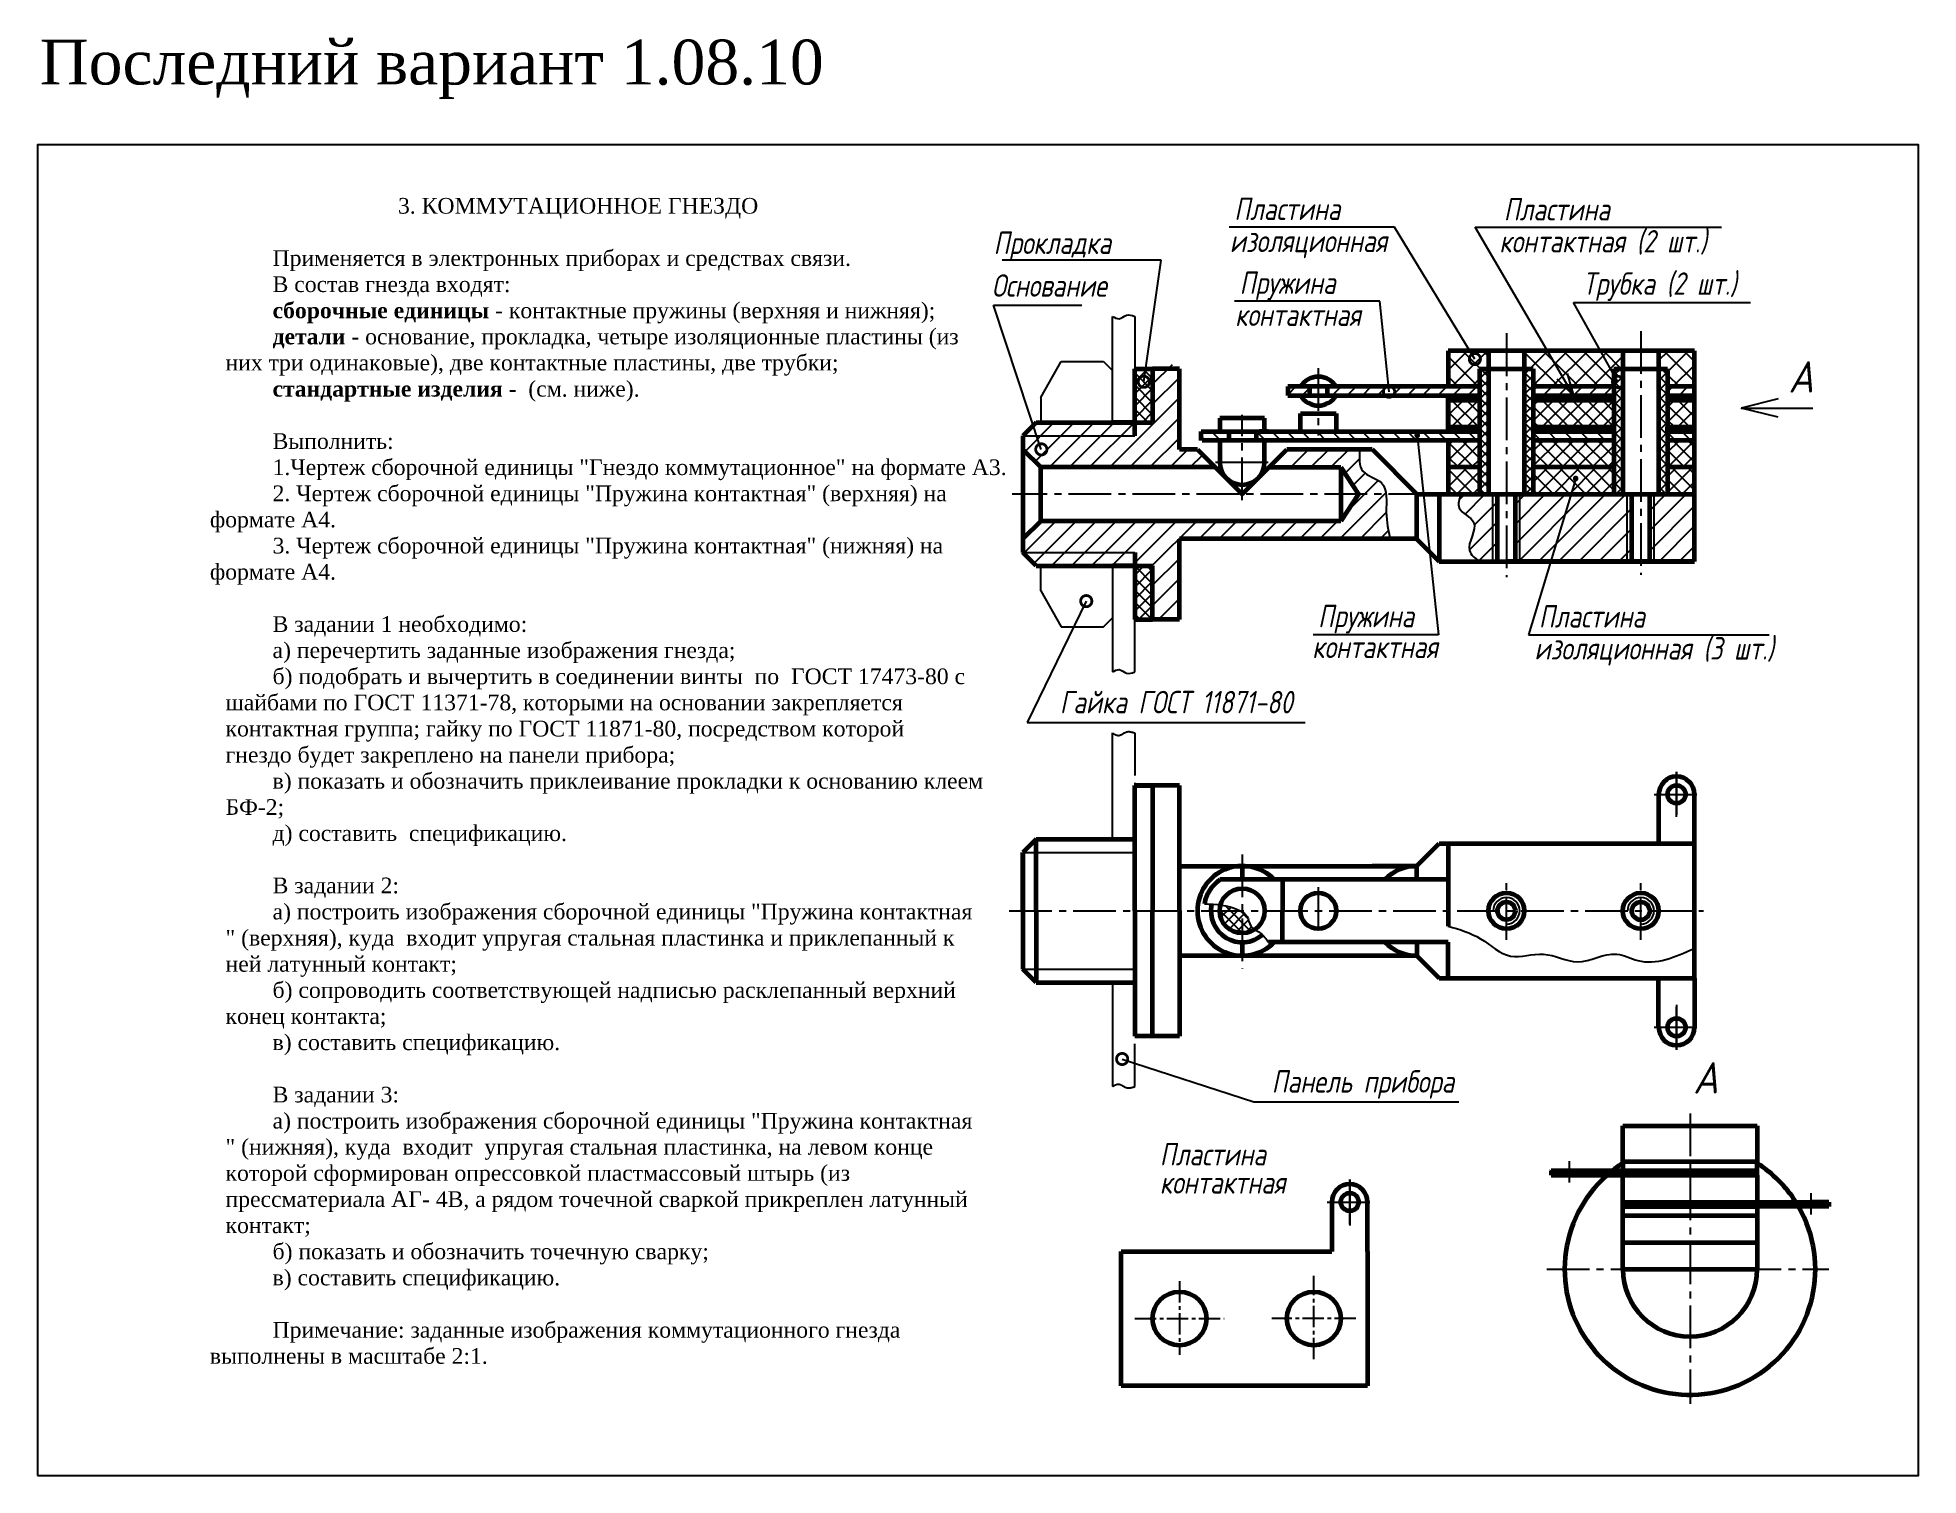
# Model space of a CAD drawing. Header units: millimetres. Extents: x 0 to 420, y 0 to 321.
import ezdxf

# ---------------------------------------------------------------- set-up
doc = ezdxf.new("R2010")
doc.units = ezdxf.units.MM
doc.header["$LTSCALE"] = 0.5
doc.linetypes.add('CENTER2', pattern=[28.575, 19.05, -3.175, 3.175, -3.175])
doc.layers.get('0').update_dxf_attribs({"linetype": 'CONTINUOUS', "lineweight": 60})
doc.styles.get("Standard").update_dxf_attribs({"font": 'isocpeui.ttf', "width": 0.8})
doc.styles.add('стиль1', font='TIMES.TTF')
doc.dimstyles.new('ESKD_standart', dxfattribs={"dimtxt": 5, "dimasz": 5, "dimexe": 2, "dimexo": 0, "dimgap": 1, "dimtad": 1, "dimtoh": 1, "dimdec": 0, "dimzin": 1, "dimdsep": 46, "dimtxsty": 'Standard', "dimcen": 3, "dimdle": 1.25, "dimadec": 0, "dimazin": 0, "dimtfac": 1, "dimtdec": 0, "dimtmove": 0, "dimatfit": 3, "dimldrblk": 'DOT', "dimfxl": 0, "dimtvp": 1.5, "dimtolj": 1, "dimtzin": 1, "dimarcsym": 0})
doc.dimstyles.get("Standard").update_dxf_attribs({"dimtxt": 5, "dimasz": 5, "dimexe": 2, "dimexo": 0, "dimgap": 1.5, "dimtad": 1, "dimdec": 0, "dimzin": 0, "dimtxsty": 'Standard', "dimcen": 5, "dimadec": 0, "dimazin": 0, "dimtfac": 1, "dimtdec": 0, "dimtofl": 0, "dimtmove": 0, "dimatfit": 3, "dimldrblk": 'DOTSMALL', "dimfxl": 0, "dimtolj": 1, "dimtzin": 0, "dimarcsym": 0})
pattern_1 = [(45, (-4.5335, -5.479), (-2.245064, 2.245064), [])]
pattern_2 = [(45, (208.5065, 0.38606), (-0.4490128, 0.4490128), [])]
pattern_3 = [(45, (-4.5335, -5.4791), (-1.683798, 1.683798), []), (135, (-4.5335, -5.4791), (-1.683798, -1.683798), [])]

# ---------------------------------------------------------------- blocks, each defined once
blk = doc.blocks.new('_DotSmall')
at = {"color": 0, "linetype": 'ByBlock', "const_width": 0.5}
blk.add_lwpolyline([(-0.0625, 0, 1), (0.0625, 0, 1)], format="xyb", close=True, dxfattribs=at)

msp = doc.modelspace()

# ---------------------------------------------------------------- hatches: boundary and pattern name
at = {"lineweight": -3}
h = msp.add_hatch(dxfattribs=at)
h.set_pattern_fill('ANSI31', style=0)
h.set_pattern_definition(pattern_1)
h.paths.add_polyline_path([(245, 232), (245, 235), (240, 235), (224, 235), (220, 232)])
h.paths.add_polyline_path([(259.13, 224.99), (259.13, 229.01), (255, 229.01), (255, 247.97), (249, 247.97), (249, 235), (245, 235), (245, 232), (220, 232), (220.03, 229), (224, 225)])
h.paths.add_polyline_path([(275.12, 225), (279.13, 225), (279.13, 229.01)])
edge = h.paths.add_edge_path()
edge.add_spline(control_points=[(302.07, 208.99), (301.64, 210.89), (300.96, 213.97), (301.27, 217.74), (301.12, 219)], knot_values=[12.745211, 12.745211, 12.745211, 12.745211, 18.782238, 22.505821, 22.505821, 22.505821, 22.505821], degree=3, periodic=0)
edge.add_line((301.12, 219), (295, 219))
edge.add_line((295, 219), (291, 213))
edge.add_line((291, 213), (279.13, 213))
edge.add_line((279.13, 213), (279.13, 208.99))
edge.add_line((279.13, 208.99), (302.07, 208.99))
h.paths.add_polyline_path([(279.13, 208.99), (279.13, 213), (259.12, 213), (259.11, 208.99)])
h.paths.add_polyline_path([(263, 224.99), (259.13, 228.85), (259.13, 224.99)])
h.paths.add_polyline_path([(295.28, 229), (279.13, 229), (279.13, 225), (291, 225), (295, 219), (301.12, 219), (301.12, 219.05), (301.11, 219.1), (301.1, 219.15), (301.1, 219.2), (301.09, 219.25), (301.08, 219.3), (301.07, 219.35), (301.07, 219.4), (301.06, 219.45), (301.05, 219.5), (301.04, 219.54), (301.03, 219.59), (301.02, 219.64), (301.01, 219.69), (301, 219.74), (300.99, 219.78), (300.98, 219.83), (300.96, 219.88), (300.95, 219.92), (300.94, 219.97), (300.93, 220.02), (300.91, 220.06), (300.9, 220.11), (300.88, 220.15), (300.87, 220.2), (300.85, 220.24), (300.84, 220.29), (300.82, 220.33), (300.81, 220.37), (300.79, 220.42), (300.77, 220.46), (300.75, 220.5), (300.74, 220.55), (300.72, 220.59), (300.7, 220.63), (300.68, 220.67), (300.66, 220.71), (300.64, 220.75), (300.62, 220.79), (300.59, 220.83), (300.57, 220.87), (300.55, 220.91), (300.52, 220.95), (300.5, 220.99), (300.48, 221.03), (300.45, 221.07), (300.43, 221.1), (300.4, 221.14), (300.37, 221.18), (300.34, 221.22), (300.32, 221.25), (300.29, 221.29), (300.26, 221.32), (300.23, 221.36), (300.2, 221.39), (300.17, 221.43), (300.14, 221.46), (300.1, 221.49), (300.07, 221.53), (300.04, 221.56), (300, 221.59), (299.97, 221.62), (299.93, 221.65), (299.9, 221.69), (299.86, 221.72), (299.83, 221.75), (299.79, 221.78), (299.75, 221.81), (299.71, 221.83), (299.67, 221.86), (299.63, 221.89), (299.59, 221.92), (299.55, 221.95), (299.51, 221.98), (299.47, 222), (299.43, 222.03), (299.39, 222.06), (299.35, 222.08), (299.3, 222.11), (299.26, 222.14), (299.22, 222.16), (299.17, 222.19), (299.13, 222.21), (299.08, 222.24), (299.04, 222.26), (298.99, 222.29), (298.95, 222.31), (298.9, 222.34), (298.86, 222.36), (298.81, 222.39), (298.77, 222.41), (298.72, 222.43), (298.67, 222.46), (298.63, 222.48), (298.58, 222.5), (298.53, 222.53), (298.49, 222.55), (298.44, 222.57), (298.39, 222.6), (298.34, 222.62), (298.3, 222.64), (298.25, 222.67), (298.2, 222.69), (298.15, 222.71), (298.11, 222.74), (298.06, 222.76), (298.01, 222.78), (297.96, 222.81), (297.92, 222.83), (297.87, 222.85), (297.82, 222.87), (297.77, 222.9), (297.73, 222.92), (297.68, 222.94), (297.63, 222.97), (297.59, 222.99), (297.54, 223.01), (297.49, 223.04), (297.45, 223.06), (297.4, 223.09), (297.35, 223.11), (297.31, 223.13), (297.26, 223.16), (297.22, 223.18), (297.17, 223.21), (297.13, 223.23), (297.08, 223.26), (297.04, 223.28), (296.99, 223.31), (296.95, 223.33), (296.91, 223.36), (296.86, 223.38), (296.82, 223.41), (296.78, 223.44), (296.74, 223.46), (296.7, 223.49), (296.65, 223.52), (296.61, 223.54), (296.57, 223.57), (296.53, 223.6), (296.49, 223.63), (296.46, 223.66), (296.42, 223.68), (296.38, 223.71), (296.34, 223.74), (296.31, 223.77), (296.27, 223.8), (296.23, 223.83), (296.2, 223.86), (296.16, 223.9), (296.13, 223.93), (296.1, 223.96), (296.06, 223.99), (296.03, 224.03), (296, 224.06), (295.97, 224.09), (295.94, 224.13), (295.91, 224.16), (295.88, 224.2), (295.85, 224.23), (295.83, 224.27), (295.8, 224.3), (295.77, 224.34), (295.75, 224.38), (295.72, 224.42), (295.7, 224.45), (295.68, 224.49), (295.65, 224.53), (295.63, 224.57), (295.61, 224.61), (295.59, 224.65), (295.57, 224.69), (295.55, 224.73), (295.53, 224.77), (295.51, 224.82), (295.49, 224.86), (295.48, 224.9), (295.46, 224.94), (295.44, 224.99), (295.43, 225.03), (295.41, 225.07), (295.4, 225.12), (295.38, 225.16), (295.37, 225.21), (295.36, 225.25), (295.34, 225.3), (295.33, 225.34), (295.32, 225.39), (295.31, 225.43), (295.3, 225.48), (295.29, 225.53), (295.28, 225.58), (295.27, 225.62), (295.26, 225.67), (295.25, 225.72), (295.24, 225.77), (295.24, 225.82), (295.23, 225.87), (295.22, 225.91), (295.22, 225.96), (295.21, 226.01), (295.2, 226.06), (295.2, 226.11), (295.19, 226.16), (295.19, 226.22), (295.19, 226.27), (295.18, 226.32), (295.18, 226.37), (295.18, 226.42), (295.17, 226.47), (295.17, 226.52), (295.17, 226.58), (295.17, 226.63), (295.16, 226.68), (295.16, 226.73), (295.16, 226.79), (295.16, 226.84), (295.16, 226.89), (295.16, 226.95), (295.16, 227), (295.16, 227.06), (295.16, 227.11), (295.16, 227.16), (295.16, 227.22), (295.17, 227.27), (295.17, 227.33), (295.17, 227.38), (295.17, 227.44), (295.17, 227.49), (295.18, 227.55), (295.18, 227.6), (295.18, 227.66), (295.18, 227.71), (295.19, 227.77), (295.19, 227.82), (295.19, 227.88), (295.2, 227.94), (295.2, 227.99), (295.2, 228.05), (295.21, 228.1), (295.21, 228.16), (295.22, 228.22), (295.22, 228.27), (295.23, 228.33), (295.23, 228.39), (295.23, 228.44), (295.24, 228.5), (295.24, 228.56), (295.25, 228.61), (295.25, 228.67), (295.26, 228.73), (295.26, 228.78), (295.27, 228.84), (295.27, 228.9), (295.28, 228.95)])
h.paths.add_polyline_path([(249, 191), (255, 191), (255, 208.99), (259.11, 208.99), (259.12, 213), (224, 213), (220, 209), (220.03, 206), (245, 206), (245, 203), (249, 203)])
h = msp.add_hatch(dxfattribs=at)
h.set_pattern_fill('ANSI37', style=0)
h.set_pattern_definition([(45, (-4.5335, -5.479), (-2.245064, 2.245064), []), (135, (-4.5335, -5.479), (-2.245064, -2.245064), [])])
h.paths.add_polyline_path([(322, 247), (324, 247), (324, 251), (315, 251), (315, 247), (315, 243), (322, 243)])
h.paths.add_polyline_path([(334, 247), (334, 243), (352, 243), (352, 247), (354, 247), (354, 251), (332, 251), (332, 247)])
h.paths.add_polyline_path([(364, 247), (364, 243), (370, 243), (370, 251), (362, 251), (362, 247)])
h = msp.add_hatch(dxfattribs=at)
h.set_pattern_fill('ANSI37', scale=0.6, style=0)
h.set_pattern_definition([(45, (-4.5335, -5.4791), (-1.347038, 1.347038), []), (135, (-4.5335, -5.4791), (-1.347038, -1.347038), [])])
h.paths.add_polyline_path([(249, 247), (245, 247), (245, 235), (245, 235), (249, 235)])
h.paths.add_polyline_path([(249, 203), (245, 203), (245, 191), (249, 191)])
h = msp.add_hatch(dxfattribs=at)
h.set_pattern_fill('ANSI37', scale=0.5, style=0)
h.set_pattern_definition([(45, (-4.5335, -5.4791), (-1.122532, 1.122532), []), (135, (-4.5335, -5.4791), (-1.122532, -1.122532), [])])
h.paths.add_polyline_path([(324, 247), (322, 247), (322, 219), (324, 219)])
h.paths.add_polyline_path([(332, 219), (334, 219), (334, 247), (332, 247)])
h.paths.add_polyline_path([(352, 219), (354, 219), (354, 247), (352, 247)])
h.paths.add_polyline_path([(364, 247), (362, 247), (362, 219), (364, 219)])
h = msp.add_hatch(dxfattribs=at)
h.set_pattern_fill('ANSI31', scale=0.75, style=0)
h.set_pattern_definition([(45, (-4.5335, -5.4791), (-1.683798, 1.683798), [])])
h.paths.add_polyline_path([(315, 241), (322.07, 241), (322.07, 243), (288.16, 243), (288.16, 241)])
h.paths.add_polyline_path([(334, 243), (334, 241), (352, 241), (352, 243)])
h.paths.add_polyline_path([(364, 243), (364, 241), (370, 241), (370, 243)])
h.paths.add_polyline_path([(284, 241), (284, 243), (279.16, 243), (279.16, 241)])
h = msp.add_hatch(dxfattribs=at)
h.set_pattern_fill('ANSI31', scale=0.2, angle=90, style=0)
h.set_pattern_definition([(135, (138.3393, -6.28366), (-0.4490128, -0.4490128), [])])
h.paths.add_polyline_path([(322.07, 240), (322.07, 241), (315, 241), (315, 240)])
h.paths.add_polyline_path([(352, 240), (352, 241), (334, 241), (334, 240)])
h.paths.add_polyline_path([(364, 241), (364, 240), (370, 240), (370, 241)])
h = msp.add_hatch(color=7, dxfattribs=at)
h.paths.add_polyline_path([(322, 241), (315, 241), (315, 240), (322, 240)])
h.paths.add_polyline_path([(322, 234), (315, 234), (315, 233), (322, 233)])
h.paths.add_polyline_path([(352, 234), (334, 234), (334, 233), (352, 233)])
h.paths.add_polyline_path([(352, 241), (334, 241), (334, 240), (352, 240)])
h.paths.add_polyline_path([(370, 241), (364, 241), (364, 240), (370, 240)])
h.paths.add_polyline_path([(370, 234), (364, 234), (364, 233), (370, 233)])
h = msp.add_hatch(dxfattribs=at)
h.set_pattern_fill('ANSI37', scale=0.75, style=0)
h.set_pattern_definition(pattern_3)
h.paths.add_polyline_path([(322, 234), (322, 240), (315, 240), (315, 234)])
h.paths.add_polyline_path([(352, 234), (352, 240), (334, 240), (334, 234)])
h.paths.add_polyline_path([(370, 234), (370, 240), (364, 240), (364, 234)])
h = msp.add_hatch(dxfattribs=at)
h.set_pattern_fill('ANSI31', scale=0.75, angle=90, style=0)
h.set_pattern_definition([(135, (-4.5335, -5.4791), (-1.683798, -1.683798), [])])
h.paths.add_polyline_path([(272.29, 233), (272.29, 231), (322.07, 231), (322.07, 233)])
h.paths.add_polyline_path([(266.16, 233), (260.03, 233), (260.03, 231), (266.16, 231)])
h = msp.add_hatch(dxfattribs=at)
h.set_pattern_fill('ANSI31', scale=0.2, style=0)
h.set_pattern_definition([(45, (138.3393, -6.28366), (-0.4490128, 0.4490128), [])])
h.paths.add_polyline_path([(322.07, 233), (322.07, 234), (315, 234), (315, 233)])
h.paths.add_polyline_path([(352, 233), (352, 234), (334, 234), (334, 233)])
h.paths.add_polyline_path([(364, 234), (364, 233), (370, 233), (370, 234)])
h = msp.add_hatch(dxfattribs=at)
h.set_pattern_fill('ANSI37', scale=0.75, style=0)
h.set_pattern_definition(pattern_3)
h.paths.add_polyline_path([(322, 225), (322, 231), (315, 231), (315, 225)])
h.paths.add_polyline_path([(352, 225), (352, 231), (334, 231), (334, 225)])
h.paths.add_polyline_path([(364, 225), (370, 225), (370, 231), (364, 231)])
h = msp.add_hatch(dxfattribs=at)
h.set_pattern_fill('ANSI31', scale=0.8, angle=90, style=0)
h.set_pattern_definition([(135, (138.3393, -6.2837), (-1.796051, -1.796051), [])])
h.paths.add_polyline_path([(334, 233), (334, 231), (352, 231), (352, 233)])
h = msp.add_hatch(dxfattribs=at)
h.set_pattern_fill('ANSI31', scale=0.75, angle=90, style=0)
h.set_pattern_definition([(135, (138.3393, -6.2837), (-1.683798, -1.683798), [])])
h.paths.add_polyline_path([(364, 233), (364, 231), (370, 231), (370, 233)])
h = msp.add_hatch(dxfattribs=at)
h.set_pattern_fill('ANSI37', scale=0.8, style=0)
h.set_pattern_definition([(45, (-4.5335, -5.4791), (-1.796051, 1.796051), []), (135, (-4.5335, -5.4791), (-1.796051, -1.796051), [])])
h.paths.add_polyline_path([(322, 225), (315, 225), (315, 219), (322, 219)])
h.paths.add_polyline_path([(352, 225), (334, 225), (334, 219), (352, 219)])
h.paths.add_polyline_path([(370, 225), (364, 225), (364, 219), (370, 219)])
h = msp.add_hatch(dxfattribs=at)
h.set_pattern_fill('ANSI31', style=0)
h.set_pattern_definition(pattern_1)
edge = h.paths.add_edge_path()
edge.add_spline(control_points=[(322.03, 204), (321.02, 204.72), (318.06, 206.83), (323.1, 212.94), (316.54, 215.16), (317.46, 217.9), (317.83, 219)], knot_values=[0, 0, 0, 0, 3.325431, 9.691388, 14.278923, 17.35588, 17.35588, 17.35588, 17.35588], degree=3, periodic=0)
edge.add_line((317.83, 219), (325, 219))
edge.add_line((325, 219), (325, 204))
edge.add_line((325, 204), (322.03, 204))
h.paths.add_polyline_path([(331, 204), (355, 204), (355, 219), (331, 219)])
h.paths.add_polyline_path([(361, 204), (370, 204), (370, 219), (361, 219)])
h.paths.add_polyline_path([(361, 219), (360, 219), (360, 204), (361, 204)])
h.paths.add_polyline_path([(355, 204), (356, 204), (356, 219), (355, 219)])
h.paths.add_polyline_path([(331, 219), (330, 219), (330, 204), (331, 204)])
h.paths.add_polyline_path([(326, 219), (325, 219), (325, 204), (326, 204)])
h = msp.add_hatch(dxfattribs=at)
h.set_pattern_fill('ANSI31', style=0)
h.set_pattern_definition(pattern_1)
h.paths.add_polyline_path([(245, 203), (245, 206), (220.03, 206), (224, 203)])
at = {"linetype": 'CENTER2', "lineweight": -3}
h = msp.add_hatch(dxfattribs=at)
h.set_pattern_fill('ANSI37', scale=0.5, style=0)
h.set_pattern_definition([(45, (-4.5335, 3.9806), (-1.122532, 1.122532), []), (135, (-4.5335, 3.9806), (-1.122532, -1.122532), [])])
edge = h.paths.add_edge_path()
edge.add_spline(control_points=[(269, 125.78), (268.88, 125.86), (268.75, 125.93), (268.62, 126)], knot_values=[8.214622, 8.214622, 8.214622, 8.214622, 8.637394, 8.637394, 8.637394, 8.637394], degree=3, periodic=0)
edge.add_line((268.62, 126), (264, 126))
edge.add_arc((269, 126), 5, 180, 270)
edge.add_line((269, 121), (269, 125.78))
edge = h.paths.add_edge_path()
edge.add_spline(control_points=[(268.62, 126), (268.46, 126.09), (267.02, 126.8), (265.52, 127.15), (264.17, 127.31)], knot_values=[3.606577, 3.606577, 3.606577, 3.606577, 4.137915, 8.214622, 8.214622, 8.214622, 8.214622], degree=3, periodic=0)
edge.add_arc((269, 126), 5, 164.8144, 180)
edge.add_line((264, 126), (268.62, 126))
edge = h.paths.add_edge_path()
edge.add_spline(control_points=[(271.78, 121.85), (271.46, 122.07), (270.59, 122.77), (270.41, 124.63), (269.44, 125.5), (269, 125.78)], knot_values=[8.637394, 8.637394, 8.637394, 8.637394, 9.788436, 12.069771, 13.605239, 13.605239, 13.605239, 13.605239], degree=3, periodic=0)
edge.add_line((269, 125.78), (269, 121))
edge.add_arc((269, 126), 5, 270, 303.8343)
h = msp.add_hatch()
h.set_pattern_fill('ANSI31', scale=0.2, style=0)
h.set_pattern_definition(pattern_2)
h.paths.add_polyline_path([(340, 67), (340, 68), (338, 68), (338, 67)])
edge = h.paths.add_edge_path()
edge.add_spline(control_points=[(348.24, 67), (348.56, 67.09), (349.03, 67.22), (349.25, 67.94), (349.67, 67.98), (349.93, 68)], knot_values=[0, 0, 0, 0, 0.921653, 1.342503, 2.040282, 2.040282, 2.040282, 2.040282], degree=3, periodic=0)
edge.add_line((349.93, 68), (344, 68))
edge.add_line((344, 68), (344, 67))
edge.add_line((344, 67), (348.24, 67))
at = {"lineweight": -3}
h = msp.add_hatch(color=7, dxfattribs=at)
h.paths.add_polyline_path([(340, 68), (338, 68), (338, 67), (340, 67)])
edge = h.paths.add_edge_path()
edge.add_spline(control_points=[(348.24, 67), (348.56, 67.09), (349.03, 67.22), (349.25, 67.94), (349.67, 67.98), (349.93, 68)], knot_values=[0, 0, 0, 0, 0.921653, 1.342503, 2.040282, 2.040282, 2.040282, 2.040282], degree=3, periodic=0)
edge.add_line((349.94, 68), (344, 68))
edge.add_line((344, 68), (344, 67))
edge.add_line((344, 67), (348.24, 67))
at = {"lineweight": 60}
h = msp.add_hatch(dxfattribs=at)
h.set_pattern_fill('ANSI31', scale=0.2, style=0)
h.set_pattern_definition(pattern_2)
edge = h.paths.add_edge_path()
edge.add_spline(control_points=[(390.47, 61), (390.57, 60.76), (390.72, 60.4), (391.39, 60.55), (391.67, 60.23), (391.87, 60)], knot_values=[0, 0, 0, 0, 0.660601, 0.983368, 1.815509, 1.815509, 1.815509, 1.815509], degree=3, periodic=0)
edge.add_line((391.87, 60), (394, 60))
edge.add_line((394, 60), (394, 61))
edge.add_line((394, 61), (390.47, 61))
h = msp.add_hatch(color=7, dxfattribs=at)
edge = h.paths.add_edge_path()
edge.add_line((394, 61), (390.47, 61))
edge.add_spline(control_points=[(390.47, 61), (390.57, 60.76), (390.72, 60.4), (391.39, 60.55), (391.67, 60.23), (391.87, 60)], knot_values=[0, 0, 0, 0, 0.660601, 0.983368, 1.815509, 1.815509, 1.815509, 1.815509], degree=3, periodic=0)
edge.add_line((391.87, 60), (394, 60))
edge.add_line((394, 60), (394, 61))
h.paths.add_polyline_path([(400, 61), (398, 61), (398, 60), (400, 60)])
h = msp.add_hatch(dxfattribs=at)
h.set_pattern_fill('ANSI31', scale=0.2, style=0)
h.set_pattern_definition(pattern_2)
h.paths.add_polyline_path([(400, 60), (400, 61), (398, 61), (398, 60)])

# ---------------------------------------------------------------- linework, layer by layer
at = {"color": 7, "lineweight": -3}
for p, q in [((240, 246.85), (240, 258.69)), ((245, 258.69), (245, 247)), ((224, 240.58), (228.55, 248.58)), ((228.59, 248.58), (238, 248.58)), ((238, 248.58), (240, 246.58)), ((240, 235), (240, 247)), ((224, 240.58), (224, 235)), ((388.7, 240.25), (380.45, 238.21)), ((380.45, 238.21), (396.45, 238.21)), ((388.7, 236.16), (380.45, 238.21)), ((220, 232), (245, 232)), ((325, 204), (325, 219)), ((331, 204), (331, 219)), ((355, 204), (355, 219)), ((361, 204), (361, 219)), ((220, 206), (245, 206)), ((224, 197.42), (224, 203)), ((240, 203), (240, 191)), ((224, 197.42), (228.59, 189.42)), ((228.59, 189.42), (238, 189.42)), ((238, 189.42), (240, 191.42)), ((240, 191.15), (240, 179.31)), ((245, 179.31), (245, 191)), ((293, 65.97), (293, 55.75))]:
    msp.add_line(p, q, dxfattribs=at)
at = {"color": 7, "linetype": 'CENTER2', "lineweight": -3}
for p, q in [((328, 254.9), (328, 200.51)), ((358, 255.41), (358, 200.98)), ((286, 247.09), (286, 232.12)), ((269, 217.67), (269, 236.71)), ((263.06, 226.11), (274.78, 226.11)), ((264, 226.11), (274, 226.11)), ((311.19, 219), (217.62, 219)), ((245, 165.7), (245, 154)), ((366, 147), (366, 157)), ((366, 149.42), (366, 157)), ((366, 156.99), (366, 146.77)), ((361, 152), (371, 152)), ((269, 138.6), (269, 113.1)), ((286, 131.29), (286, 120.72)), ((328, 119.5), (328, 132.5)), ((358, 119.5), (358, 132.5)), ((216.99, 126), (372.02, 126)), ((366, 95.02), (366, 105.24)), ((366, 105), (366, 95)), ((366, 102.59), (366, 95)), ((245, 86.79), (245, 97.52)), ((361, 100), (371, 100)), ((369, 80.75), (369, 16)), ((342, 70.12), (342, 65.34)), ((293, 56.01), (293, 66.01)), ((293, 58.42), (293, 66.01)), ((293, 66), (293, 55.78)), ((288, 61.01), (298, 61.01)), ((396, 62.98), (396, 58.24)), ((337, 46), (400, 46))]:
    msp.add_line(p, q, dxfattribs=at)
at = {"color": 7, "lineweight": 60}
for p, q in [((370, 251), (315, 251)), ((315, 251), (315, 243)), ((315, 251), (315, 247)), ((324, 251), (324, 247)), ((332, 251), (332, 247)), ((354, 251), (354, 247)), ((362, 251), (362, 247)), ((370, 219), (370, 251)), ((245, 232), (245, 247)), ((245, 247), (249, 247)), ((249, 247), (249, 235)), ((255, 247), (249, 247)), ((255, 229), (255, 247)), ((322, 247), (322, 219)), ((322, 247), (324, 247)), ((324, 247), (334, 247)), ((324, 247), (324, 219)), ((332, 247), (332, 219)), ((334, 247), (334, 219)), ((352, 247), (352, 219)), ((352, 247), (355, 247)), ((354, 247), (354, 219)), ((355, 246.99), (364, 247)), ((362, 247), (362, 219)), ((364, 247), (364, 219)), ((279.16, 243), (279.16, 241)), ((322, 243), (279.16, 243)), ((286.16, 243), (279.16, 243)), ((279.16, 241), (315, 241)), ((286, 243), (282, 243)), ((282, 241), (286, 241)), ((284, 243), (284, 241)), ((288, 243), (288, 241)), ((315, 240), (315, 241)), ((315, 241), (322, 241)), ((315, 241), (315, 233)), ((315, 234), (315, 240)), ((315, 240), (322, 240)), ((352, 243), (334, 243)), ((334, 241), (352, 241)), ((334, 240), (352, 240)), ((370, 243), (364, 243)), ((364, 241), (370, 241)), ((364, 240), (370, 240)), ((370, 241), (370, 243)), ((269, 236), (264, 236)), ((264, 236), (264, 233)), ((269, 236), (266, 236)), ((274, 236), (269, 236)), ((274, 233), (274, 236)), ((282, 233), (282, 237)), ((282, 237), (290, 237)), ((290, 237), (290, 233)), ((223, 235), (220, 232)), ((220, 232), (220, 206)), ((223, 235), (249, 235)), ((245, 235), (240, 235)), ((259.86, 231), (259.86, 233)), ((259.86, 233), (267.86, 233)), ((260.03, 233), (322, 233)), ((322.01, 231), (260.03, 231)), ((264, 231), (264, 226)), ((266, 233), (266, 231)), ((272.12, 233), (272.12, 231)), ((274.8, 233), (272.76, 233)), ((274, 226), (274, 231)), ((274.16, 233), (282.16, 233)), ((315, 233), (315, 235)), ((315, 233), (315, 234)), ((315, 233), (315, 234)), ((315, 234), (322, 234)), ((315, 231), (315, 219.04)), ((334, 234), (352, 234)), ((334, 233), (334, 234)), ((334, 233), (352, 233)), ((352, 231), (334, 231)), ((364, 233), (364, 234)), ((364, 234), (370, 234)), ((364, 233), (370, 233)), ((370, 231), (364, 231)), ((370, 231), (370, 233)), ((370, 225), (370, 231)), ((220.03, 229), (224, 225)), ((258.98, 229), (255, 229)), ((258.98, 229), (269, 219)), ((269, 219), (278.96, 229)), ((298, 229), (278.96, 229)), ((298, 229.01), (308, 219)), ((224, 213), (224, 225)), ((262.99, 225), (224, 225)), ((274.97, 225), (291, 225)), ((291, 225), (291, 213)), ((291, 225), (295, 219)), ((322, 225), (315, 225)), ((352, 225), (334, 225)), ((370, 225), (364, 225)), ((370, 219), (370, 225)), ((295, 219), (291, 213)), ((308, 208.99), (308, 219)), ((308, 219), (313, 219)), ((308, 219), (325, 219)), ((313, 219), (313, 204)), ((325, 219), (355, 219)), ((326, 204), (326, 219)), ((330, 204), (330, 219)), ((355, 219), (370, 219)), ((356, 204), (356, 219)), ((360, 204), (360, 219)), ((370, 204), (370, 219)), ((224, 213), (220, 209)), ((291, 213), (224, 213)), ((223, 203), (220, 206)), ((245, 206), (245, 191)), ((308, 209), (255, 209)), ((255, 191), (255, 208.99)), ((308, 208.99), (313, 204)), ((313, 208), (313, 208)), ((223, 203), (249, 203)), ((245, 203), (240, 203)), ((249, 191), (249, 203)), ((313, 204), (370, 204)), ((370, 204), (328, 204)), ((245, 191), (249, 191)), ((255, 191), (249, 191)), ((245, 126.01), (245, 154)), ((245, 154), (249, 154)), ((249, 154), (245, 154)), ((249, 154), (249, 125.97)), ((255, 154), (249, 154)), ((255, 125.97), (255, 154)), ((362, 152.01), (362, 141.01)), ((370, 141), (370, 152.01)), ((223, 142), (220, 139)), ((220, 126), (220, 139)), ((220, 139), (220, 113)), ((223, 126), (223, 142)), ((223, 142), (245, 142)), ((308, 136.01), (312.99, 141)), ((312.99, 141), (370, 141)), ((315, 141), (315, 122.58)), ((370, 111), (370, 141)), ((255, 126), (255, 136.01)), ((255, 136), (308, 136)), ((269, 136), (269, 133)), ((308, 135.99), (298, 135.99)), ((308, 133.04), (308, 136.01)), ((269, 133), (264, 133)), ((315, 133), (269, 133)), ((278, 133), (278, 126)), ((220, 126), (220, 113)), ((223, 126), (223, 110)), ((245, 126), (245, 98)), ((249, 98), (249, 126.04)), ((255, 126.04), (255, 98)), ((255, 126), (255, 115.99)), ((278, 119), (278, 126)), ((269, 119), (269, 116)), ((315, 119), (274.87, 119.01)), ((308, 119), (308, 115.99)), ((315, 110.99), (315, 119)), ((255, 116), (308, 116)), ((308, 115.99), (312.99, 111)), ((223, 110), (220, 113)), ((223, 110), (245, 110)), ((312.99, 111), (370, 111)), ((362, 99.99), (362, 110.99)), ((370, 111), (370, 99.99)), ((255, 98), (245, 98)), ((354, 70), (354, 78)), ((354, 78), (384, 78)), ((384, 78), (384, 70)), ((384, 68), (338, 68)), ((338, 68), (338, 67)), ((338, 68), (342, 68)), ((342, 68), (340, 68)), ((340, 68), (340, 67)), ((344, 68), (344, 67)), ((384, 70), (354, 70)), ((354, 70), (354, 68)), ((384, 68), (384, 70)), ((384, 67), (384, 68)), ((338, 67), (354, 67)), ((354, 60), (354, 67)), ((354, 67), (384, 67)), ((384, 67), (384, 61)), ((289, 61.02), (289, 50.02)), ((289, 61), (289, 50)), ((297, 50.01), (297, 61.02)), ((297, 50), (297, 61)), ((354, 60), (354, 61)), ((354, 61), (400, 61)), ((354, 58), (354, 60)), ((354, 60), (384, 60)), ((384, 60), (384, 58)), ((400, 60), (384, 60)), ((394, 61), (394, 60)), ((400, 61), (396, 61)), ((396, 61), (398, 61)), ((398, 61), (398, 60)), ((400, 61), (400, 60)), ((354, 52), (354, 58)), ((354, 58), (384, 58)), ((384, 58), (384, 52)), ((354, 46), (354, 52)), ((354, 52), (384, 52)), ((384, 52), (384, 46)), ((242, 50), (289, 50)), ((242, 20), (242, 50)), ((297, 50), (297, 20)), ((354, 46), (384, 46)), ((297, 20), (242, 20))]:
    msp.add_line(p, q, dxfattribs=at)
at = {"color": 7, "linetype": 'Continuous', "lineweight": -3}
for p, q in [((240.01, 142), (240, 165.7)), ((220, 139), (245, 139)), ((220, 113), (245, 113)), ((240.01, 110), (240, 86.79))]:
    msp.add_line(p, q, dxfattribs=at)
at = {"color": 7, "linetype": 'CENTER2', "lineweight": -3, "ltscale": 0.5}
for p, q in [((255, 43.33), (255, 26.89)), ((285, 25.9), (285, 44.52)), ((245.05, 35), (264.95, 35)), ((294.4, 35), (275.6, 35))]:
    msp.add_line(p, q, dxfattribs=at)
at = {"color": 7, "lineweight": -3}
msp.add_lwpolyline([(0, 0), (420, 0), (420, 297), (0, 297)], close=True, dxfattribs=at)
at = {"color": 7, "lineweight": 60}
for centre, radius in [((366, 152), 2), ((269, 126), 5), ((286, 126), 4), ((328, 126), 4), ((328, 126), 2), ((358, 125.99), 4), ((358, 125.99), 2), ((366, 100), 2), ((293, 61.01), 2), ((255, 35), 6), ((285, 35), 6)]:
    msp.add_circle(centre, radius, dxfattribs=at)
for centre, radius, start, end in [((286, 240.49), 4.72, 32.1469, 147.8531), ((286, 243.51), 4.72, 212.1469, 327.8531), ((269, 226.11), 5, 180, 0), ((366, 152), 4, 0, 180), ((269, 126), 10, 44.427, 315.573), ((308, 126), 10, 90, 135.573), ((269, 126), 8.58, 125.3632, 169.6411), ((269, 126), 7, 167.8791, 310.3048), ((308, 126), 10, 224.427, 270), ((366, 100), 4, 180, 0), ((369, 46), 28, 122.3924, 128.2132), ((369, 46), 28, 32.3924, 57.6076), ((293, 61.01), 4, 0, 180), ((369, 46), 28, 131.4096, 30), ((369, 46), 15, 180, 0)]:
    msp.add_arc(centre, radius, start, end, dxfattribs=at)
at = {"color": 7, "lineweight": -3}
for centre in [(328, 126), (358, 125.99)]:
    msp.add_arc(centre, 2.97, 270, 179.7325, dxfattribs=at)
for points in [[(240, 258.69), (241.5, 258.16), (243.15, 258.94), (245, 258.69)], [(295.28, 229.01), (295.94, 224.13), (300.09, 221.51), (301.18, 214.96), (302.07, 208.99)], [(317.83, 219), (317.45, 215.95), (320.7, 212.7), (319.74, 206.41), (322.03, 204)], [(240, 179.31), (241.5, 179.84), (243.15, 179.06), (245, 179.31)], [(260.56, 127.55), (268.13, 126.25), (270.08, 124.71), (270.96, 122.6), (273.12, 121.01), (274.87, 119.01)], [(315, 122.58), (322.25, 119.75), (328.92, 115.91), (336.31, 116.34), (343.83, 114.64), (352.64, 116.34), (357.32, 114.92), (369.96, 117.62)]]:
    msp.add_spline(points, degree=3, dxfattribs=at)
at = {"color": 7, "linetype": 'CENTER2', "lineweight": -3}
for points in [[(240, 165.7), (241.5, 165.17), (243.15, 165.94), (245, 165.7)], [(240, 86.79), (241.5, 87.32), (243.15, 86.54), (245, 86.79)]]:
    msp.add_spline(points, degree=3, dxfattribs=at)
at = {"color": 7}
msp.add_spline([(349.93, 68), (349.27, 67.79), (349.05, 67.43), (348.23, 67)], degree=3, dxfattribs=at)
at = {"color": 7, "lineweight": 60}
msp.add_spline([(390.47, 61), (390.87, 60.47), (391.19, 60.47), (391.87, 60)], degree=3, dxfattribs=at)

# ---------------------------------------------------------------- texts
at = {"color": 1, "lineweight": -3, "style": 'стиль1'}
msp.add_text('Последний вариант 1.08.10', height=10, dxfattribs=at).set_placement((0.49, 310.44))
at = {"color": 7, "lineweight": -3}
for s, height, width, p in [('Пластина', 5, 0.8, (267.21, 280.18)), ('Пластина', 5, 0.8, (327.41, 280.09)), ('Прокладка', 5, 0.8, (213.48, 272.6)), ('изоляционная', 5, 0.8, (266.22, 273.03)), ('контактная (2 шт.)', 5, 0.8, (326.42, 272.95)), ('Трубка (2 шт.)', 5, 0.8, (345.07, 263.5)), ('Основание', 5, 0.8, (213.08, 263.07)), ('Пружина', 5, 0.8, (268.41, 263.69)), ('контактная', 5, 0.8, (267.42, 256.54)), ('A', 7, 0.9, (390.96, 241.68)), ('Пружина', 5, 0.8, (285.94, 189.29)), ('Пластина', 5, 0.8, (335.24, 189.23)), ('контактная', 5, 0.8, (284.63, 182.41)), ('изоляционная (3 шт.)', 5, 0.8, (334.25, 182.09)), ('Гайка ГОСТ 11871-80', 5, 0.8, (228.28, 170.09)), ('Панель прибора', 5, 0.8, (275.59, 85.42)), ('А', 7, 0.9, (369.68, 85.22)), ('Пластина', 5, 0.8, (250.6, 69.17)), ('контактная', 5, 0.8, (250.6, 62.88))]:
    msp.add_text(s, height=height, dxfattribs=dict(at, width=width)).set_placement(p)
at = {"color": 7, "insert": (38.47, 290.95), "char_height": 3.5, "width": 170.529, "attachment_point": 1, "style": 'стиль1'}
msp.add_mtext('{\\fTimes New Roman|b0|i0|c204|p18;^I^I^I^I\\P^I^I^I3. КОММУТАЦИОННОЕ ГНЕЗДО\\P\\P^IПрименяется в электронных приборах и средствах связи.\\P^IВ состав гнезда входят:\\P^I\\fTimes New Roman|b1|i0|c204|p18;сборочные единицы\\fTimes New Roman|b0|i0|c204|p18; - контактные пружины (верхняя и нижняя);\\P\\pi-3.5,l3.5;^I\\fTimes New Roman|b1|i0|c204|p18;детали\\fTimes New Roman|b0|i0|c204|p18; - основание, прокладка, четыре изоляционные пластины (из них три одинаковые), две контактные пластины, две трубки;\\P\\pi0,l0;^I\\fTimes New Roman|b1|i0|c204|p18;стандартные изделия \\fTimes New Roman|b0|i0|c204|p18;-  (см. ниже).\\P\\P^IВыполнить:\\P^I1.Чертеж сборочной единицы "Гнездо коммутационное" на формате А3.\\P^I2. Чертеж сборочной единицы "Пружина контактная" (верхняя) на формате А4.\\P^I3. Чертеж сборочной единицы "Пружина контактная" (нижняя) на \\P\\pi-3.5,l3.5;формате А4.\\P\\pi0,l0;\\P^IВ задании 1 необходимо:\\P^Iа) перечертить заданные изображения гнезда;\\P\\pi-3.5,l3.5;^Iб) подобрать и вычертить в соединении винты  по  ГОСТ 17473-80 с шайбами по ГОСТ 11371-78, которыми на основании закрепляется контактная группа; гайку по ГОСТ 11871-80, посредством которой гнездо будет закреплено на панели прибора;\\P\\pi0,l0;^Iв) показать и обозначить приклеивание прокладки к основанию клеем \\P\\pi3.5;БФ-2;\\P\\pi0;^Iд) составить  спецификацию.\\P\\P^IВ задании 2:\\P\\pi-3.5,l3.5;^Iа) построить изображения сборочной единицы "Пружина контактная " (верхняя), куда  входит упругая стальная пластинка и приклепанный к ней латунный контакт; \\P^Iб) сопроводить соответствующей надписью расклепанный верхний конец контакта;\\P\\pi0,l0;^Iв) составить спецификацию.\\P\\P^IВ задании 3:\\P\\pi-3.5,l3.5;^Iа) построить изображения сборочной единицы "\\C256;Пружина контактная \\C7;" (\\C256;нижняя)\\C7;, куда  входит \\C256; упругая стальная пластинка\\C7;, на левом конце которой сформирован опрессовкой пластмассовый штырь (из  прессматериала АГ- 4В, а рядом точечной сваркой прикреплен латунный контакт;\\P\\pi10.5;б) показать и обозначить точечную сварку;\\P\\pi0,l0;^Iв) составить спецификацию.\\P^I\\P\\pi-3.5,l3.5;^IПримечание: заданные изображения коммутационного гнезда  выполнены в масштабе }2{\\fTimes New Roman|b0|i0|c204|p18;:1.\\P\\pi0,l0;^I^I^I}', dxfattribs=at)

# ---------------------------------------------------------------- leaders
at = {"color": 7, "lineweight": -3}
for points, dimstyle, override in [([(320.96, 249.15), (303, 278.57), (266.09, 278.57)], 'Standard', {"dimgap": 1.5, "dimtad": 0}), ([(343, 241), (321, 278.57), (376, 278.57)], 'Standard', {"dimgap": 1.5, "dimtad": 0, "dimldrblk": 'Open30'}), ([(247.03, 244.08), (250.87, 271.25), (215.36, 271.25)], 'Standard', {"dimtad": 0}), ([(224.14, 229), (213.47, 261.15), (233.19, 261.15)], 'Standard', {"dimgap": 1.5, "dimtad": 0}), ([(301.79, 241.87), (299.74, 262.08), (267.29, 262.08)], 'Standard', {"dimtad": 0}), ([(352.92, 244.05), (343, 261.81), (382.52, 261.81)], 'Standard', {"dimgap": 1.5, "dimtad": 0}), ([(308.08, 232.14), (312.83, 187.63), (284.82, 187.63)], 'ESKD_standart', {"dimgap": 1, "dimtad": 0, "dimldrblk": 'DotSmall'}), ([(343.47, 222.5), (332.9, 187.63), (386.71, 187.63)], 'ESKD_standart', {"dimgap": 1, "dimtad": 0, "dimldrblk": 'DotSmall'}), ([(234.18, 195.13), (220.99, 168.05), (283.04, 168.05)], 'Standard', {"dimtad": 0}), ([(242.19, 92.93), (271.58, 83.38), (317.34, 83.38)], 'Standard', {"dimtad": 0})]:
    msp.add_leader(points, dimstyle=dimstyle, override=override, dxfattribs=at)

doc.saveas('drawing.dxf')
